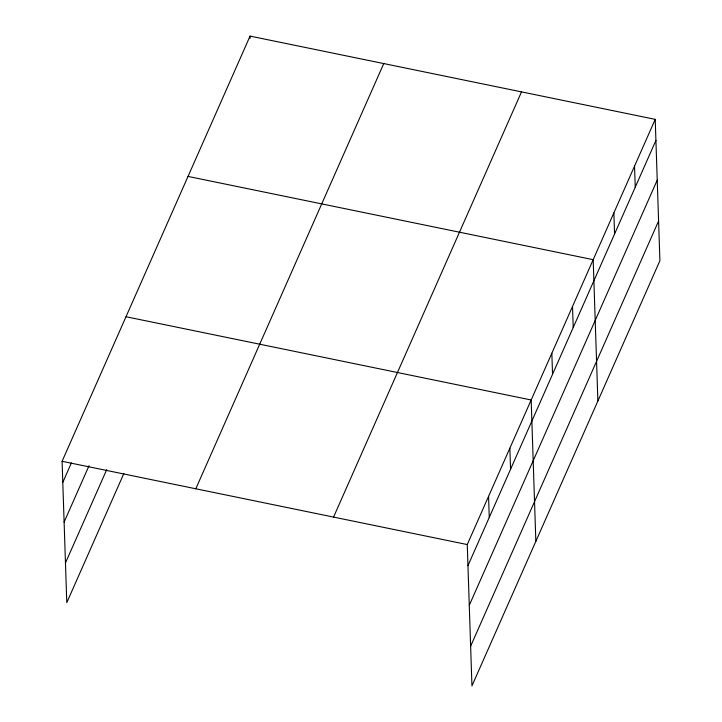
<?xml version="1.0" encoding="UTF-8"?>
<svg xmlns="http://www.w3.org/2000/svg" width="722" height="722" viewBox="0 0 722 722"><rect width="100%" height="100%" fill="white"/><g stroke="black" fill="none" stroke-linecap="round" stroke-linejoin="round"><path stroke-width="1.08" d="M123.886 473.452L66.785 602.644L62.092 461.304L250.056 36.1L655.215 119.356L659.908 260.696L471.944 685.9L467.26 544.559L655.215 119.356M62.796 482.377L71.406 462.892M64.114 522.069L89.041 465.672M65.467 562.952L106.712 469.652M195.797 488.785L383.752 63.572M333.555 517.087L521.51 91.884M467.955 565.633L655.919 140.429M469.273 605.325L657.228 180.112M470.636 646.208L658.59 221.004M188.027 176.421L593.186 259.676L597.879 401.008M125.998 316.732L531.166 399.988L535.85 541.329M62.092 461.304L467.26 544.559M634.539 166.132L635.243 187.197M613.862 212.9L614.566 233.973M572.519 306.444L573.214 327.517M551.843 353.22L552.538 374.294M509.867 448.182L510.562 469.255M488.559 496.375L489.263 517.439M250.056 36.1L250.128 38.32"/></g></svg>
